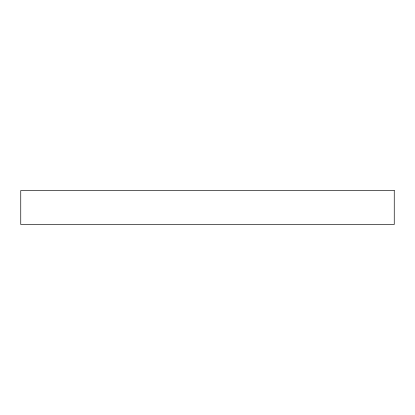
<?xml version="1.0" encoding="UTF-8"?>
<svg xmlns="http://www.w3.org/2000/svg" width="415" height="415" viewBox="0 0 415 415"><rect width="100%" height="100%" fill="white"/><g stroke="black" fill="none" stroke-linecap="round" stroke-linejoin="round"><path stroke-width="0.62" d="M394.25 190.521L20.75 190.521L20.75 224.479L394.25 224.479L394.25 190.521"/></g></svg>
